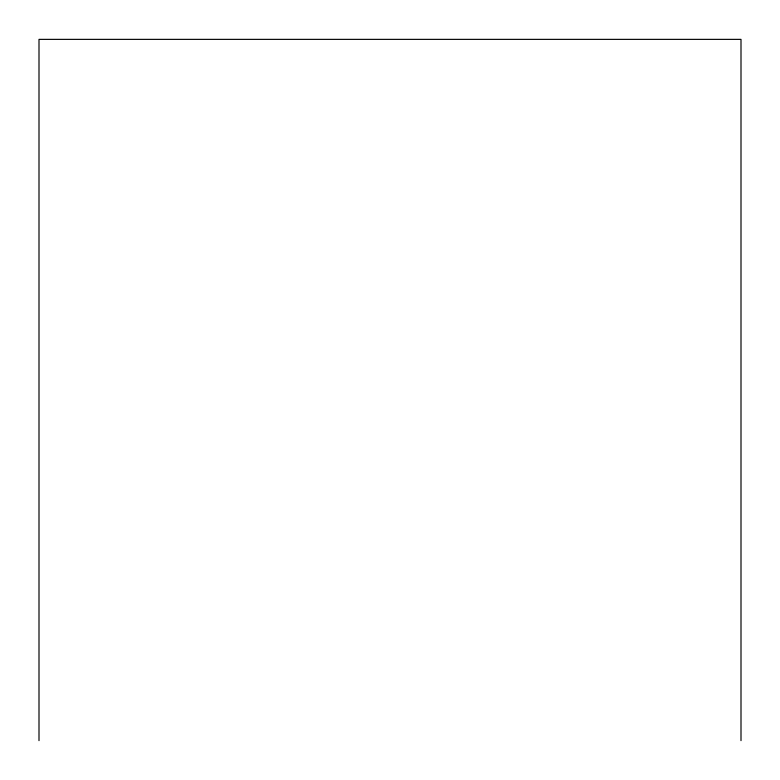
<?xml version="1.0" encoding="UTF-8"?>
<svg xmlns="http://www.w3.org/2000/svg" width="780" height="780" viewBox="0 0 780 780"><rect width="100%" height="100%" fill="white"/><g stroke="black" fill="none" stroke-linecap="round" stroke-linejoin="round"><path stroke-width="1.17" d="M741 740.63L741 39.37L39 39.37L39 740.63"/></g></svg>
